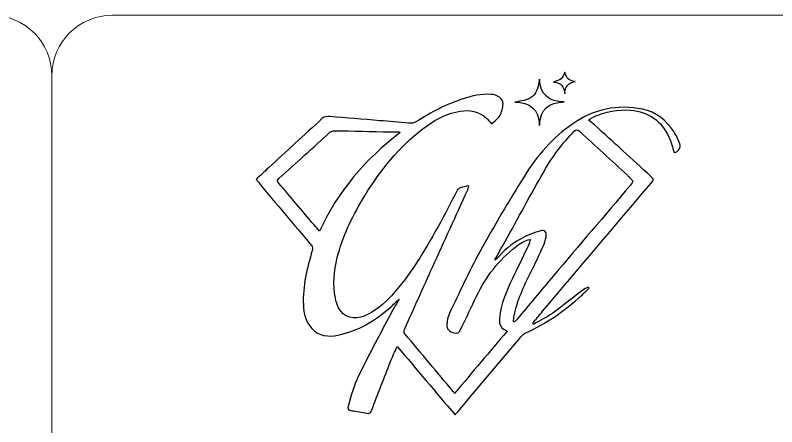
# Model space of a CAD drawing. Header units: millimetres. Extents: x -576 to 618, y 160 to 343.
# Drawn here: x -538.47 to -500.9, y 322.8 to 343.1 of the extents above; entities that cross this region are included whole.
import ezdxf

# ---------------------------------------------------------------- set-up
doc = ezdxf.new("R2010")
doc.units = ezdxf.units.MM
doc.header["$MEASUREMENT"] = 0
doc.layers.add('Layer 1', color=7, linetype='Continuous')

msp = doc.modelspace()

# ---------------------------------------------------------------- linework, layer by layer
at = {"layer": 'Layer 1', "color": 250, "lineweight": 18}
for points in [[(-573.4783, 343.1001), (-573.4783, 343.1001), (-539.6483, 343.1001), (-539.6483, 343.1001), (-538.0043, 343.1001), (-536.6633, 341.7591), (-536.6633, 340.1151), (-536.6633, 340.1151), (-536.6633, 306.2851), (-536.6633, 306.2851), (-536.6633, 304.6411), (-538.0043, 303.3001), (-539.6483, 303.3001), (-539.6483, 303.3001), (-573.4783, 303.3001), (-573.4783, 303.3001), (-575.1223, 303.3001), (-576.4633, 304.6411), (-576.4633, 306.2851), (-576.4633, 306.2851), (-576.4633, 340.1151), (-576.4633, 340.1151), (-576.4633, 341.7591), (-575.1223, 343.1001), (-573.4783, 343.1001)], [(-533.6783, 343.1001), (-533.6783, 343.1001), (-499.8483, 343.1001), (-499.8483, 343.1001), (-498.2043, 343.1001), (-496.8633, 341.7591), (-496.8633, 340.1151), (-496.8633, 340.1151), (-496.8633, 306.2851), (-496.8633, 306.2851), (-496.8633, 304.6411), (-498.2043, 303.3001), (-499.8483, 303.3001), (-499.8483, 303.3001), (-533.6783, 303.3001), (-533.6783, 303.3001), (-535.3223, 303.3001), (-536.6633, 304.6411), (-536.6633, 306.2851), (-536.6633, 306.2851), (-536.6633, 340.1151), (-536.6633, 340.1151), (-536.6633, 341.7591), (-535.3223, 343.1001), (-533.6783, 343.1001)]]:
    msp.add_open_spline(points, degree=3, knots=[0, 0, 0, 0, 0.125, 0.125, 0.125, 0.25, 0.25, 0.25, 0.375, 0.375, 0.375, 0.5, 0.5, 0.5, 0.625, 0.625, 0.625, 0.75, 0.75, 0.75, 0.875, 0.875, 0.875, 1, 1, 1, 1], dxfattribs=at)
at = {"layer": 'Layer 1', "color": 230}
for points, knots in [([(-511.3538, 340.2877), (-511.2546, 339.9661), (-511.1716, 339.8897), (-510.8415, 339.8245), (-511.1785, 339.7704), (-511.3519, 339.5792), (-511.3576, 339.2282), (-511.395, 339.5511), (-511.522, 339.7851), (-511.9055, 339.8004), (-511.7607, 339.8631), (-511.6256, 339.8881), (-511.5407, 339.967), (-511.4518, 340.0494), (-511.4115, 340.1836), (-511.3538, 340.2877)], [0, 0, 0, 0, 0.2, 0.2, 0.2, 0.4, 0.4, 0.4, 0.6, 0.6, 0.6, 0.8, 0.8, 0.8, 1, 1, 1, 1]), ([(-511.3907, 338.8265), (-512.142, 338.7983), (-512.586, 338.4745), (-512.6009, 337.6657), (-512.6278, 338.4783), (-513.0777, 338.8021), (-513.8281, 338.8136), (-513.5177, 338.882), (-513.1966, 338.8839), (-512.9479, 339.0951), (-512.693, 339.3119), (-512.674, 339.6279), (-512.5994, 339.9459), (-512.5735, 339.1678), (-512.1351, 338.8449), (-511.3907, 338.8265)], [0, 0, 0, 0, 0.2, 0.2, 0.2, 0.4, 0.4, 0.4, 0.6, 0.6, 0.6, 0.8, 0.8, 0.8, 1, 1, 1, 1]), ([(-505.9535, 336.3233), (-506.043, 336.5854), (-506.1089, 336.845), (-506.2181, 337.0846), (-506.5853, 337.8918), (-507.2249, 338.3398), (-508.1042, 338.4156), (-508.741, 338.4706), (-509.3576, 338.3566), (-509.9395, 338.0824), (-509.9907, 338.0584), (-510.0381, 338.0268), (-510.0867, 337.9982), (-510.1014, 337.9894), (-510.1145, 337.9785), (-510.1875, 337.9257), (-510.0749, 337.8385), (-509.9738, 337.7697), (-509.8843, 337.6884), (-508.9632, 336.8484), (-508.0434, 336.0069), (-507.1238, 335.1648), (-506.9445, 335.0004), (-506.9451, 334.9991), (-507.098, 334.8184), (-508.8811, 332.7118), (-510.6649, 330.6054), (-512.448, 328.4986), (-512.614, 328.3021), (-512.7772, 328.1033), (-512.942, 327.9058), (-512.9291, 327.888), (-512.9161, 327.8706), (-512.903, 327.8528), (-512.5822, 328.0375), (-512.2446, 328.1978), (-511.9454, 328.4116), (-511.4199, 328.7863), (-510.9192, 329.1954), (-510.405, 329.5853), (-510.3413, 329.6337), (-510.2562, 329.6537), (-510.181, 329.6868), (-510.1704, 329.6687), (-510.1598, 329.6506), (-510.1492, 329.6325), (-510.2793, 329.512), (-510.409, 329.3913), (-510.5395, 329.2708), (-511.357, 328.5145), (-512.268, 327.9021), (-513.2824, 327.4353), (-513.463, 327.3523), (-513.5928, 327.1464), (-513.7307, 326.9838), (-514.7026, 325.839), (-515.6711, 324.6906), (-516.6403, 323.5433), (-516.6767, 323.5002), (-516.7114, 323.4553), (-516.7663, 323.3869), (-517.7273, 324.5214), (-518.6664, 325.6294), (-519.6287, 326.7654), (-519.7466, 326.4964), (-519.8596, 326.2587), (-519.9557, 326.0147), (-520.2711, 325.2141), (-520.5837, 324.4119), (-520.8892, 323.6072), (-520.937, 323.4808), (-520.9878, 323.444), (-521.1233, 323.4734), (-521.3663, 323.5261), (-521.6143, 323.5551), (-521.8602, 323.5938), (-522.0531, 323.6241), (-522.0992, 323.6687), (-522.0358, 323.8709), (-521.8877, 324.3455), (-521.7607, 324.8346), (-521.5454, 325.2796), (-521.0698, 326.2631), (-520.5476, 327.2247), (-520.039, 328.1919), (-519.8786, 328.4974), (-519.7005, 328.7935), (-519.526, 329.1017), (-519.6777, 328.9598), (-519.8175, 328.8213), (-519.9653, 328.6914), (-520.7177, 328.0309), (-521.555, 327.5257), (-522.5473, 327.3196), (-523.0246, 327.2203), (-523.483, 327.2668), (-523.8352, 327.6462), (-524.1385, 327.9726), (-524.2412, 328.3885), (-524.2565, 328.8219), (-524.2892, 329.7405), (-524.0799, 330.6216), (-523.8131, 331.4911), (-523.7807, 331.5969), (-523.7897, 331.6646), (-523.8608, 331.7489), (-524.7348, 332.7835), (-525.605, 333.8216), (-526.4758, 334.8587), (-526.5116, 334.9015), (-526.5451, 334.9461), (-526.5884, 335.001), (-526.3791, 335.195), (-526.1772, 335.3835), (-525.9741, 335.5707), (-525.0939, 336.3801), (-524.2112, 337.187), (-523.3357, 338.0016), (-523.2184, 338.1108), (-523.098, 338.1111), (-522.9613, 338.0999), (-522.1373, 338.0328), (-521.3132, 337.9666), (-520.4892, 337.8989), (-520.0153, 337.8603), (-519.5413, 337.8225), (-519.0683, 337.777), (-518.9223, 337.7629), (-518.7972, 337.777), (-518.6668, 337.8603), (-517.9488, 338.3201), (-517.1938, 338.7073), (-516.3813, 338.9744), (-515.9329, 339.1217), (-515.4771, 339.2297), (-514.9975, 339.1982), (-514.6773, 339.177), (-514.4028, 338.9985), (-514.4022, 338.7279), (-514.4012, 338.5308), (-514.4712, 338.3161), (-514.5678, 338.1411), (-514.6483, 337.9954), (-514.8127, 337.8959), (-514.9753, 337.742), (-515.0655, 337.8465), (-515.1401, 337.9539), (-515.2343, 338.0384), (-515.6043, 338.3701), (-516.045, 338.445), (-516.5211, 338.3682), (-517.3279, 338.2388), (-517.9875, 337.8125), (-518.6009, 337.308), (-519.7313, 336.3785), (-520.6121, 335.2391), (-521.351, 333.9844), (-521.8786, 333.0884), (-522.3332, 332.1594), (-522.5829, 331.1426), (-522.7451, 330.4808), (-522.8134, 329.8132), (-522.6755, 329.1389), (-522.6427, 328.98), (-522.5856, 328.8219), (-522.5142, 328.6755), (-522.2811, 328.1994), (-521.7507, 328.0393), (-521.2168, 328.2818), (-520.7092, 328.5123), (-520.2752, 328.8478), (-519.9042, 329.2608), (-518.9853, 330.2846), (-518.2908, 331.4615), (-517.6196, 332.6518), (-517.2805, 333.253), (-516.9738, 333.8728), (-516.6471, 334.4815), (-516.6212, 334.5302), (-516.5585, 334.5719), (-516.5039, 334.5894), (-516.3822, 334.6284), (-516.2552, 334.6499), (-516.0883, 334.6883), (-516.1189, 334.5876), (-516.1314, 334.519), (-516.1598, 334.4575), (-516.7298, 333.2048), (-517.3039, 331.9539), (-517.8727, 330.7005), (-518.336, 329.679), (-518.7935, 328.6543), (-519.2542, 327.6315), (-519.2961, 327.5389), (-519.3104, 327.4624), (-519.2328, 327.3707), (-518.4393, 326.4306), (-517.6508, 325.4867), (-516.8615, 324.5436), (-516.8433, 324.5221), (-516.8321, 324.4949), (-516.8019, 324.4431), (-515.9233, 325.483), (-515.0699, 326.4931), (-514.2025, 327.5195), (-514.673, 327.6977), (-514.6019, 328.0702), (-514.5448, 328.4172), (-514.4302, 329.107), (-514.1295, 329.7317), (-513.8253, 330.3538), (-513.5912, 330.8321), (-513.361, 331.3127), (-513.1319, 331.7935), (-513.1001, 331.8608), (-513.0855, 331.9367), (-513.0537, 332.0375), (-513.3507, 331.985), (-513.5626, 331.8478), (-513.7628, 331.693), (-514.6134, 331.0353), (-515.2475, 330.2044), (-515.7095, 329.2381), (-515.9613, 328.7118), (-516.2096, 328.1839), (-516.4621, 327.6578), (-516.5782, 327.415), (-516.6168, 327.3941), (-516.8272, 327.4397), (-517.0455, 327.4861), (-517.2003, 327.6331), (-517.1822, 327.8306), (-517.1647, 328.0247), (-517.1301, 328.2297), (-517.0468, 328.4028), (-516.5582, 329.4191), (-516.0883, 330.4465), (-515.5451, 331.4331), (-514.849, 332.6983), (-514.1157, 333.9451), (-513.3494, 335.1691), (-512.7208, 336.1732), (-511.9504, 337.069), (-510.9613, 337.7476), (-509.9154, 338.4653), (-508.7613, 338.7217), (-507.5176, 338.4643), (-506.8565, 338.3276), (-506.3557, 337.9165), (-505.9816, 337.3623), (-505.8571, 337.1776), (-505.756, 336.9704), (-505.6817, 336.7601), (-505.6137, 336.567), (-505.7485, 336.3766), (-505.9535, 336.3233)], [0, 0, 0, 0, 0.0117647, 0.0117647, 0.0117647, 0.0235294, 0.0235294, 0.0235294, 0.0352941, 0.0352941, 0.0352941, 0.0470588, 0.0470588, 0.0470588, 0.0588235, 0.0588235, 0.0588235, 0.0705882, 0.0705882, 0.0705882, 0.0823529, 0.0823529, 0.0823529, 0.0941176, 0.0941176, 0.0941176, 0.1058824, 0.1058824, 0.1058824, 0.1176471, 0.1176471, 0.1176471, 0.1294118, 0.1294118, 0.1294118, 0.1411765, 0.1411765, 0.1411765, 0.1529412, 0.1529412, 0.1529412, 0.1647059, 0.1647059, 0.1647059, 0.1764706, 0.1764706, 0.1764706, 0.1882353, 0.1882353, 0.1882353, 0.2, 0.2, 0.2, 0.2117647, 0.2117647, 0.2117647, 0.2235294, 0.2235294, 0.2235294, 0.2352941, 0.2352941, 0.2352941, 0.2470588, 0.2470588, 0.2470588, 0.2588235, 0.2588235, 0.2588235, 0.2705882, 0.2705882, 0.2705882, 0.2823529, 0.2823529, 0.2823529, 0.2941176, 0.2941176, 0.2941176, 0.3058824, 0.3058824, 0.3058824, 0.3176471, 0.3176471, 0.3176471, 0.3294118, 0.3294118, 0.3294118, 0.3411765, 0.3411765, 0.3411765, 0.3529412, 0.3529412, 0.3529412, 0.3647059, 0.3647059, 0.3647059, 0.3764706, 0.3764706, 0.3764706, 0.3882353, 0.3882353, 0.3882353, 0.4, 0.4, 0.4, 0.4117647, 0.4117647, 0.4117647, 0.4235294, 0.4235294, 0.4235294, 0.4352941, 0.4352941, 0.4352941, 0.4470588, 0.4470588, 0.4470588, 0.4588235, 0.4588235, 0.4588235, 0.4705882, 0.4705882, 0.4705882, 0.4823529, 0.4823529, 0.4823529, 0.4941176, 0.4941176, 0.4941176, 0.5058824, 0.5058824, 0.5058824, 0.5176471, 0.5176471, 0.5176471, 0.5294118, 0.5294118, 0.5294118, 0.5411765, 0.5411765, 0.5411765, 0.5529412, 0.5529412, 0.5529412, 0.5647059, 0.5647059, 0.5647059, 0.5764706, 0.5764706, 0.5764706, 0.5882353, 0.5882353, 0.5882353, 0.6, 0.6, 0.6, 0.6117647, 0.6117647, 0.6117647, 0.6235294, 0.6235294, 0.6235294, 0.6352941, 0.6352941, 0.6352941, 0.6470588, 0.6470588, 0.6470588, 0.6588235, 0.6588235, 0.6588235, 0.6705882, 0.6705882, 0.6705882, 0.6823529, 0.6823529, 0.6823529, 0.6941176, 0.6941176, 0.6941176, 0.7058824, 0.7058824, 0.7058824, 0.7176471, 0.7176471, 0.7176471, 0.7294118, 0.7294118, 0.7294118, 0.7411765, 0.7411765, 0.7411765, 0.7529412, 0.7529412, 0.7529412, 0.7647059, 0.7647059, 0.7647059, 0.7764706, 0.7764706, 0.7764706, 0.7882353, 0.7882353, 0.7882353, 0.8, 0.8, 0.8, 0.8117647, 0.8117647, 0.8117647, 0.8235294, 0.8235294, 0.8235294, 0.8352941, 0.8352941, 0.8352941, 0.8470588, 0.8470588, 0.8470588, 0.8588235, 0.8588235, 0.8588235, 0.8705882, 0.8705882, 0.8705882, 0.8823529, 0.8823529, 0.8823529, 0.8941176, 0.8941176, 0.8941176, 0.9058824, 0.9058824, 0.9058824, 0.9176471, 0.9176471, 0.9176471, 0.9294118, 0.9294118, 0.9294118, 0.9411765, 0.9411765, 0.9411765, 0.9529412, 0.9529412, 0.9529412, 0.9647059, 0.9647059, 0.9647059, 0.9764706, 0.9764706, 0.9764706, 0.9882353, 0.9882353, 0.9882353, 1, 1, 1, 1]), ([(-514.8097, 331.0456), (-514.8019, 331.0394), (-514.7937, 331.0331), (-514.7859, 331.0269), (-514.7585, 331.0503), (-514.7276, 331.0706), (-514.7045, 331.0977), (-514.3741, 331.4846), (-513.9956, 331.821), (-513.5491, 332.0615), (-513.2434, 332.2262), (-512.9138, 332.3573), (-512.5816, 332.4578), (-512.336, 332.5314), (-512.2325, 332.4126), (-512.2833, 332.1685), (-512.3167, 332.0091), (-512.3595, 331.8475), (-512.4262, 331.6996), (-512.6199, 331.2715), (-512.8181, 330.8446), (-513.0327, 330.4265), (-513.3853, 329.7389), (-513.6961, 329.0368), (-513.8583, 328.2771), (-513.8789, 328.1816), (-513.8759, 328.0812), (-513.8836, 327.9829), (-513.8836, 327.9829), (-513.83, 327.9732), (-513.83, 327.9732), (-513.7928, 328.0147), (-513.755, 328.0553), (-513.7195, 328.0977), (-513.1186, 328.8135), (-512.5204, 329.532), (-511.9167, 330.2453), (-510.6571, 331.7323), (-509.3944, 333.2166), (-508.1339, 334.7027), (-507.9564, 334.9117), (-507.9585, 334.9136), (-508.1566, 335.1005), (-508.1937, 335.1354), (-508.2309, 335.1704), (-508.2683, 335.2048), (-509.0574, 335.9286), (-509.8474, 336.6509), (-510.634, 337.3769), (-510.7282, 337.464), (-510.7903, 337.4693), (-510.8867, 337.3739), (-511.4773, 336.7857), (-511.9694, 336.1208), (-512.3797, 335.4004), (-513.0331, 334.254), (-513.6615, 333.0933), (-514.3017, 331.9395), (-514.468, 331.6396), (-514.6403, 331.3433), (-514.8097, 331.0456)], [0, 0, 0, 0, 0.05, 0.05, 0.05, 0.1, 0.1, 0.1, 0.15, 0.15, 0.15, 0.2, 0.2, 0.2, 0.25, 0.25, 0.25, 0.3, 0.3, 0.3, 0.35, 0.35, 0.35, 0.4, 0.4, 0.4, 0.45, 0.45, 0.45, 0.5, 0.5, 0.5, 0.55, 0.55, 0.55, 0.6, 0.6, 0.6, 0.65, 0.65, 0.65, 0.7, 0.7, 0.7, 0.75, 0.75, 0.75, 0.8, 0.8, 0.8, 0.85, 0.85, 0.85, 0.9, 0.9, 0.9, 0.95, 0.95, 0.95, 1, 1, 1, 1]), ([(-519.4921, 337.294), (-519.4921, 337.294), (-519.5058, 337.3448), (-519.5058, 337.3448), (-519.6624, 337.3448), (-519.8191, 337.3417), (-519.9753, 337.3451), (-520.8936, 337.3654), (-521.8115, 337.3888), (-522.7295, 337.4044), (-522.8006, 337.4053), (-522.8889, 337.372), (-522.9423, 337.3245), (-523.7809, 336.5707), (-524.6141, 335.8107), (-525.4518, 335.0559), (-525.5432, 334.9736), (-525.5507, 334.9155), (-525.4692, 334.82), (-524.8858, 334.1339), (-524.3073, 333.4434), (-523.7264, 332.7551), (-523.6437, 332.6571), (-523.5579, 332.5619), (-523.4546, 332.4443), (-522.5535, 334.4253), (-521.1944, 336.0003), (-519.4921, 337.294)], [0, 0, 0, 0, 0.1111111, 0.1111111, 0.1111111, 0.2222222, 0.2222222, 0.2222222, 0.3333333, 0.3333333, 0.3333333, 0.4444444, 0.4444444, 0.4444444, 0.5555556, 0.5555556, 0.5555556, 0.6666667, 0.6666667, 0.6666667, 0.7777778, 0.7777778, 0.7777778, 0.8888889, 0.8888889, 0.8888889, 1, 1, 1, 1])]:
    msp.add_open_spline(points, degree=3, knots=knots, dxfattribs=at)

doc.saveas('drawing.dxf')
